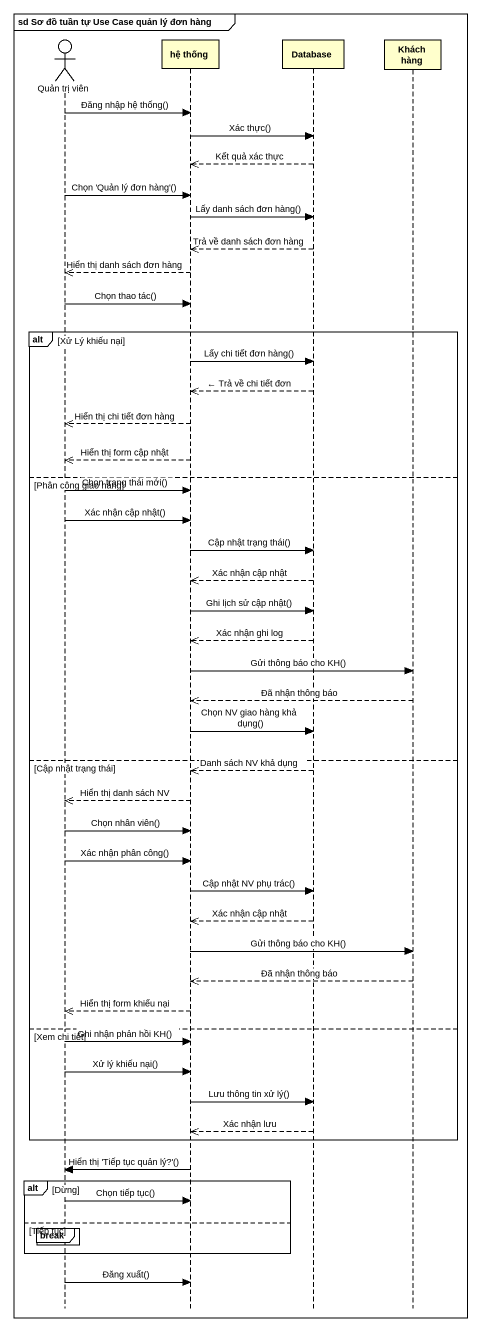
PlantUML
@startuml
mainframe sd Sơ đồ tuần tự Use Case quản lý đơn hàng
hide footbox
actor "Quản trị viên" as Quản_trị_viên
participant "hệ thống" as hệ_thống
participant "Database" as Database_
participant "Khách hàng" as Khách_hàng

Quản_trị_viên -> hệ_thống : Đăng nhập hệ thống()
hệ_thống -> Database_ : Xác thực()
Database_ -->> hệ_thống : Kết quả xác thực
Quản_trị_viên -> hệ_thống : Chọn 'Quản lý đơn hàng'()
hệ_thống -> Database_ : Lấy danh sách đơn hàng()
Database_ -->> hệ_thống : Trả về danh sách đơn hàng
hệ_thống -->> Quản_trị_viên : Hiển thị danh sách đơn hàng
Quản_trị_viên -> hệ_thống : Chọn thao tác()
alt Xử Lý khiếu nại
  hệ_thống -> Database_ : Lấy chi tiết đơn hàng()
  Database_ -->> hệ_thống : ← Trả về chi tiết đơn
  hệ_thống -->> Quản_trị_viên : Hiển thị chi tiết đơn hàng
  hệ_thống -->> Quản_trị_viên : Hiển thị form cập nhật
else Phân công giao hàng
  Quản_trị_viên -> hệ_thống : Chọn trạng thái mới()
  Quản_trị_viên -> hệ_thống : Xác nhận cập nhật()
  hệ_thống -> Database_ : Cập nhật trạng thái()
  Database_ -->> hệ_thống : Xác nhận cập nhật
  hệ_thống -> Database_ : Ghi lịch sử cập nhật()
  Database_ -->> hệ_thống : Xác nhận ghi log
  hệ_thống -> Khách_hàng : Gửi thông báo cho KH()
  Khách_hàng -->> hệ_thống : Đã nhận thông báo
  hệ_thống -> Database_ : Chọn NV giao hàng khả dụng()
else Cập nhật trạng thái
  Database_ -->> hệ_thống : Danh sách NV khả dụng
  hệ_thống -->> Quản_trị_viên : Hiển thị danh sách NV
  Quản_trị_viên -> hệ_thống : Chọn nhân viên()
  Quản_trị_viên -> hệ_thống : Xác nhận phân công()
  hệ_thống -> Database_ : Cập nhật NV phụ trác()
  Database_ -->> hệ_thống : Xác nhận cập nhật
  hệ_thống -> Khách_hàng : Gửi thông báo cho KH()
  Khách_hàng -->> hệ_thống : Đã nhận thông báo
  hệ_thống -->> Quản_trị_viên : Hiển thị form khiếu nại
else Xem chi tiết
  Quản_trị_viên -> hệ_thống : Ghi nhận phản hồi KH()
  Quản_trị_viên -> hệ_thống : Xử lý khiếu nại()
  hệ_thống -> Database_ : Lưu thông tin xử lý()
  Database_ -->> hệ_thống : Xác nhận lưu
end
hệ_thống -> Quản_trị_viên : Hiển thị 'Tiếp tục quản lý?'()
alt Dừng
  Quản_trị_viên -> hệ_thống : Chọn tiếp tục()
else Tiếp tục
  break
  end
end
Quản_trị_viên -> hệ_thống : Đăng xuất()
@enduml
